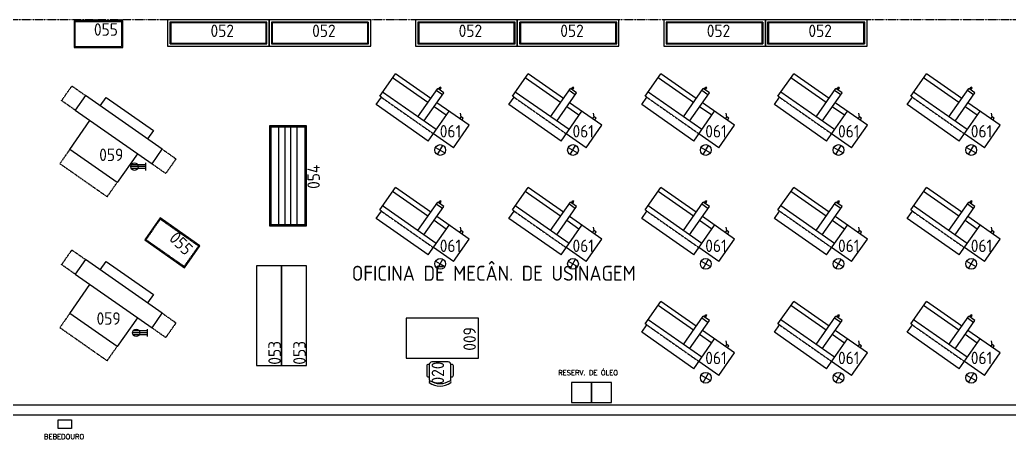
# Model space of a CAD drawing. Header units: millimetres. Extents: x 18768 to 1484868, y -11027 to 520152.
# Drawn here: x 198783 to 218641, y 408492 to 416914 of the extents above; entities that cross this region are included whole.
import ezdxf
from ezdxf.enums import TextEntityAlignment as Align

# ---------------------------------------------------------------- set-up
doc = ezdxf.new("R2010")
doc.units = ezdxf.units.MM
for name, pattern in [('DASHDOT2', [0.5, 0.25, -0.125, 0, -0.125]), ('DASHED', [0.75, 0.55, -0.2]), ('DIVIDE', [2.15, 1.5, -0.2, 0.05, -0.15, 0.05, -0.2]), ('HIDDEN2', [4.7625, 3.175, -1.5875])]:
    doc.linetypes.add(name, pattern=pattern)
for name, color, linetype in [('3-MAQUINAS', 5, 'Continuous'), ('8-TEXTO-DETALHES', 6, 'Continuous'), ('L018-SIMBOLO1', 3, 'Continuous'), ('L025-CONTORNO', 7, 'Continuous'), ('L025-IMAGIN', 1, 'DIVIDE'), ('L025-TEXTO', 7, 'Continuous'), ('L025-TRACEJ', 140, 'DASHED'), ('L035-ARRANJO-ADQUIRIR', 102, 'Continuous'), ('L035-ARRANJO-EXISTENTE', 180, 'Continuous'), ('L035-ARRANJO-REMANEJADO', 200, 'Continuous'), ('L035-TEXTO', 40, 'Continuous'), ('L1-ARRANJO', 5, 'Continuous'), ('L9-DASHDOT', 1, 'DASHDOT2'), ('PAREDES', 7, 'Continuous')]:
    doc.layers.add(name, color=color, linetype=linetype)
doc.styles.add('ISO-CP--25', font='isocp.shx', dxfattribs={"height": 250})
doc.styles.add('ISO-CP--35', font='isocp.shx', dxfattribs={"height": 350})
doc.styles.add('Itálico', font='italic.shx', dxfattribs={"height": 500})
doc.styles.add('ROMANS', font='romans', dxfattribs={"width": 0.8, "height": 300})

# ---------------------------------------------------------------- blocks, each defined once
blk = doc.blocks.new('BL_SENAI_id9320220810')
at = {"layer": 'L025-CONTORNO', "color": 0}
blk.add_lwpolyline([(-688, 238), (112, 238), (112, 1688), (-688, 1688)], close=True, dxfattribs=at)
at = {"layer": 'L025-TEXTO', "style": 'ISO-CP--25'}
blk.add_attdef('rmp_mt_codmaterial', (15, 15), '', height=40, dxfattribs=at)
at = {"layer": 'L025-TEXTO', "style": 'ISO-CP--25', "flags": 1}
for tag in ['rmp_mt_nomeunid', 'rmp_mt_potencia', 'rmp_mt_cod']:
    blk.add_attdef(tag, (15, 15), '', height=40, dxfattribs=at)
blk = doc.blocks.new('BL_SENAI_id9330820400')
at = {"layer": 'L1-ARRANJO', "color": 0}
for points in [[(-1485, 714), (-1485, 1424), (-325, 1424), (-325, 714)], [(-325, 354), (-325, 149), (-1485, 149), (-1485, 354)]]:
    blk.add_lwpolyline(points, dxfattribs=at)
blk.add_lwpolyline([(35, 714), (-1845, 714), (-1845, 354), (35, 354)], close=True, dxfattribs=at)
at = {"layer": 'L9-DASHDOT', "color": 0}
for points in [[(-325, 1424), (-325, 1769), (-1485, 1769), (-1485, 1424)], [(-1845, 354), (-2180, 354), (-2180, 714), (-1845, 714)], [(35, 714), (370, 714), (370, 354), (35, 354)]]:
    blk.add_lwpolyline(points, dxfattribs=at)
at = {"layer": 'L025-TEXTO', "style": 'ISO-CP--25'}
blk.add_attdef('rmp_mt_codmaterial', (15, 15), '', height=40, dxfattribs=at)
at = {"layer": 'L025-TEXTO', "style": 'ISO-CP--25', "flags": 1}
for tag in ['rmp_mt_nomeunid', 'rmp_mt_potencia', 'rmp_mt_cod']:
    blk.add_attdef(tag, (15, 15), '', height=40, dxfattribs=at)
blk = doc.blocks.new('BL_SENAI_id9320230800')
at = {"layer": 'L035-ARRANJO-EXISTENTE', "color": 0}
blk.add_lwpolyline([(-321, -160), (655, -160), (655, 376), (-321, 376)], close=True, dxfattribs=at)
at = {"layer": 'L035-ARRANJO-EXISTENTE', "color": 0, "linetype": 'HIDDEN2'}
blk.add_lwpolyline([(-303, -142), (637, -142), (637, 358), (-303, 358)], close=True, dxfattribs=at)
at = {"layer": 'L025-TEXTO', "style": 'ISO-CP--25'}
blk.add_attdef('rmp_mt_codmaterial', (15, 15), '', height=40, dxfattribs=at)
at = {"layer": 'L025-TEXTO', "style": 'ISO-CP--25', "flags": 1}
for tag in ['rmp_mt_nomeunid', 'rmp_mt_potencia', 'rmp_mt_cod']:
    blk.add_attdef(tag, (15, 15), '', height=40, dxfattribs=at)
blk = doc.blocks.new('BL_SENAI_id9320230770')
at = {"layer": 'L025-CONTORNO', "color": 0}
blk.add_lwpolyline([(-848, -169), (1192, -169), (1192, 361), (-848, 361)], close=True, dxfattribs=at)
at = {"layer": 'L025-CONTORNO', "color": 0, "linetype": 'HIDDEN2'}
for points in [[(-803, -124), (1147, -124), (1147, 316), (-803, 316)], [(-785, -106), (1129, -106), (1129, 298), (-785, 298)]]:
    blk.add_lwpolyline(points, close=True, dxfattribs=at)
at = {"layer": 'L025-TEXTO', "style": 'ISO-CP--25'}
blk.add_attdef('rmp_mt_codmaterial', (15, 15), '', height=40, dxfattribs=at)
at = {"layer": 'L025-TEXTO', "style": 'ISO-CP--25', "flags": 1}
for tag in ['rmp_mt_nomeunid', 'rmp_mt_potencia', 'rmp_mt_cod']:
    blk.add_attdef(tag, (15, 15), '', height=40, dxfattribs=at)
blk = doc.blocks.new('BL_SENAI_id9320231060')
at = {"layer": 'L025-CONTORNO', "color": 0}
blk.add_lwpolyline([(0, 0), (2000, 0), (2000, 500), (0, 500)], close=True, dxfattribs=at)
at = {"layer": 'L025-TEXTO', "style": 'Itálico'}
blk.add_attdef('rmp_mt_codmaterial', (15, 15), '', height=40, dxfattribs=at)
at = {"layer": 'L025-TEXTO', "style": 'Itálico', "flags": 1}
for tag in ['rmp_mt_nomeunid', 'rmp_mt_potencia', 'rmp_mt_cod']:
    blk.add_attdef(tag, (15, 15), '', height=40, dxfattribs=at)
blk = doc.blocks.new('BL_SENAI_id9320230760')
at = {"layer": 'L025-TEXTO', "color": 0, "linetype": 'Continuous'}
for p, q in [((1037, 948), (-973, 948)), ((-973, 948), (-973, 208)), ((1037, 208), (1037, 948)), ((-973, 765), (1037, 765)), ((-973, 633), (1037, 633)), ((-973, 523), (1037, 523)), ((-973, 391), (1037, 391)), ((-973, 208), (1037, 208))]:
    blk.add_line(p, q, dxfattribs=at)
at = {"layer": 'L025-TEXTO', "color": 0, "linetype": 'HIDDEN2'}
for p, q in [((1027, 938), (-963, 938)), ((-963, 938), (-963, 218)), ((1009, 920), (-945, 920)), ((-945, 920), (-945, 236)), ((1009, 208), (1009, 920)), ((1027, 208), (1027, 938)), ((-963, 218), (1037, 218)), ((-945, 236), (1037, 236))]:
    blk.add_line(p, q, dxfattribs=at)
at = {"layer": 'L025-TEXTO', "linetype": 'Continuous', "style": 'ISO-CP--25'}
blk.add_attdef('rmp_mt_codmaterial', (15, 15), '', height=40, dxfattribs=at)
at = {"layer": 'L025-TEXTO', "linetype": 'Continuous', "style": 'ISO-CP--25', "flags": 1}
for tag in ['rmp_mt_nomeunid', 'rmp_mt_potencia', 'rmp_mt_cod']:
    blk.add_attdef(tag, (15, 15), '', height=40, dxfattribs=at)
blk = doc.blocks.new('BL_SENAI_id9330820390')
at = {"layer": 'L018-SIMBOLO1', "color": 0}
for p, q in [((-1100, 698), (-948, 546)), ((-948, 698), (-1100, 546))]:
    blk.add_line(p, q, dxfattribs=at)
blk.add_circle((-1024, 622), 108, dxfattribs=at)
at = {"layer": 'L025-TRACEJ', "color": 0}
blk.add_line((309, 1482), (-672, 668), dxfattribs=at)
at = {"layer": 'L035-ARRANJO-REMANEJADO', "color": 0}
for p, q in [((-787, 806), (194, 1621)), ((194, 1621), (309, 1482)), ((-608, 591), (404, 1431)), ((309, 1482), (340, 1508)), ((340, 1508), (691, 1085)), ((-38, 609), (627, 1162)), ((26, 532), (691, 1085)), ((-787, 806), (-321, 245)), ((-262, 878), (182, 344)), ((-1049, 355), (-672, 668)), ((-377, 783), (67, 248)), ((-698, -68), (-90, 436)), ((-384, 322), (-154, 513)), ((-1049, 355), (-698, -68)), ((35, 286), (150, 382)), ((67, 248), (182, 344)), ((144, 312), (176, 273)), ((163, 328), (195, 289)), ((176, 273), (195, 289)), ((-561, 45), (-529, 7)), ((-529, 7), (-491, 38)), ((-523, 77), (-491, 38)), ((-491, 38), (-420, 32))]:
    blk.add_line(p, q, dxfattribs=at)
at = {"layer": 'L025-TEXTO', "style": 'ISO-CP--25'}
blk.add_attdef('rmp_mt_codmaterial', (15, 15), '', height=40, dxfattribs=at)
at = {"layer": 'L025-TEXTO', "style": 'ISO-CP--25', "flags": 1}
for tag in ['rmp_mt_nomeunid', 'rmp_mt_potencia', 'rmp_mt_cod']:
    blk.add_attdef(tag, (15, 15), '', height=40, dxfattribs=at)
blk = doc.blocks.new('BL_SENAI_id9320210400')
at = {"layer": 'L035-ARRANJO-ADQUIRIR', "color": 0}
for points in [[(-690, 550, -0.290756), (-310, 550, 0.829608), (-284, 579, 0.333333), (-716, 579, 0.829608), (-690, 550)], [(-717, 464), (-737, 464, 0.414214), (-767, 434), (-767, 244, 0.414214), (-737, 214), (-717, 214)], [(-710, 550, 0.129448), (-717, 523), (-717, 219, 0.414214), (-663, 164), (-338, 164, 0.414214), (-284, 219), (-284, 525, 0.120944), (-290, 550)], [(-284, 214), (-264, 214, 0.414214), (-234, 244), (-234, 434, 0.414214), (-264, 464), (-284, 464)]]:
    blk.add_lwpolyline(points, format="xyb", dxfattribs=at)
at = {"layer": 'L025-TEXTO', "style": 'ISO-CP--25'}
blk.add_attdef('rmp_mt_codmaterial', (15, 15), '', height=40, dxfattribs=at)
at = {"layer": 'L025-TEXTO', "style": 'ISO-CP--25', "flags": 1}
for tag in ['rmp_mt_nomeunid', 'rmp_mt_potencia', 'rmp_mt_cod']:
    blk.add_attdef(tag, (15, 15), '', height=40, dxfattribs=at)

msp = doc.modelspace()

# ---------------------------------------------------------------- linework, layer by layer
at = {"layer": '3-MAQUINAS'}
for p, q in [((209858.688, 409632.053), (209858.688, 409232.053)), ((210258.688, 409632.053), (209858.688, 409632.053)), ((210258.688, 409232.053), (210258.688, 409632.053)), ((210258.688, 409632.053), (210258.688, 409232.053)), ((210658.688, 409632.053), (210258.688, 409632.053)), ((210658.688, 409232.053), (210658.688, 409632.053)), ((209858.688, 409232.053), (210258.688, 409232.053)), ((210258.688, 409232.053), (210658.688, 409232.053))]:
    msp.add_line(p, q, dxfattribs=at)
at = {"layer": 'DEFPOINTS'}
msp.add_line((199553.635, 408879.999), (199823.635, 408879.999), dxfattribs=at)
at = {"layer": 'L018-SIMBOLO1'}
for p, q in [((201310.72, 413965.401), (201010.72, 413965.401)), ((201310.72, 414002.901), (201020.768, 414002.901)), ((201310.72, 413927.901), (201020.768, 413927.901)), ((201310.72, 413890.401), (201310.72, 414040.401)), ((201344.288, 410553.119), (201344.288, 410703.119)), ((201344.288, 410628.119), (201044.288, 410628.119)), ((201344.288, 410665.619), (201054.336, 410665.619)), ((201344.288, 410590.619), (201054.336, 410590.619))]:
    msp.add_line(p, q, dxfattribs=at)
for centre in [(201085.72, 413965.401), (201119.288, 410628.119)]:
    msp.add_circle(centre, 75, dxfattribs=at)
at = {"layer": 'L025-IMAGIN'}
msp.add_line((221923.279, 416913.687), (187253.279, 416913.687), dxfattribs=at)
at = {"layer": 'PAREDES'}
for p, q in [((222553.279, 409173.687), (187063.279, 409173.687)), ((222573.279, 409173.687), (187083.279, 409173.687)), ((222553.279, 408973.687), (187063.279, 408973.687)), ((222553.279, 408973.687), (187063.279, 408973.687)), ((222553.279, 408973.687), (187063.279, 408973.687)), ((222573.279, 408973.687), (187253.279, 408973.687)), ((199553.635, 408709.999), (199553.635, 408879.999)), ((199823.635, 408709.999), (199553.635, 408709.999)), ((199823.635, 408879.999), (199823.635, 408709.999))]:
    msp.add_line(p, q, dxfattribs=at)

# ---------------------------------------------------------------- block references
at = {"layer": 'L035-ARRANJO-ADQUIRIR'}
ref = msp.add_blockref('BL_SENAI_id9320230800', (200526.746, 416733.474), dxfattribs=dict(at, rotation=179.9999999999999))
ref.add_attrib('rmp_mt_codmaterial', '055', dxfattribs={"layer": 'L025-TEXTO', "height": 250, "style": 'ISO-CP--25'}).set_placement((200511.746, 416718.474), align=Align.MIDDLE)
ref = msp.add_blockref('BL_SENAI_id9320230770', (202595.933, 416552.597), dxfattribs=at)
ref.add_attrib('rmp_mt_codmaterial', '052', (202610.933, 416567.597), dxfattribs={"layer": 'L025-TEXTO', "height": 250, "style": 'ISO-CP--25'})
ref = msp.add_blockref('BL_SENAI_id9320230770', (204635.933, 416552.597), dxfattribs=at)
ref.add_attrib('rmp_mt_codmaterial', '052', (204650.933, 416567.597), dxfattribs={"layer": 'L025-TEXTO', "height": 250, "style": 'ISO-CP--25'})
ref = msp.add_blockref('BL_SENAI_id9320230770', (207575.933, 416552.597), dxfattribs=at)
ref.add_attrib('rmp_mt_codmaterial', '052', (207590.933, 416567.597), dxfattribs={"layer": 'L025-TEXTO', "height": 250, "style": 'ISO-CP--25'})
ref = msp.add_blockref('BL_SENAI_id9320230770', (209615.933, 416552.597), dxfattribs=at)
ref.add_attrib('rmp_mt_codmaterial', '052', (209630.933, 416567.597), dxfattribs={"layer": 'L025-TEXTO', "height": 250, "style": 'ISO-CP--25'})
ref = msp.add_blockref('BL_SENAI_id9320230770', (212555.933, 416552.597), dxfattribs=at)
ref.add_attrib('rmp_mt_codmaterial', '052', (212570.933, 416567.597), dxfattribs={"layer": 'L025-TEXTO', "height": 250, "style": 'ISO-CP--25'})
ref = msp.add_blockref('BL_SENAI_id9320230770', (214595.933, 416552.597), dxfattribs=at)
ref.add_attrib('rmp_mt_codmaterial', '052', (214610.933, 416567.597), dxfattribs={"layer": 'L025-TEXTO', "height": 250, "style": 'ISO-CP--25'})
ref = msp.add_blockref('BL_SENAI_id9330820390', (207550.829, 415450.701), dxfattribs=dict(at, rotation=105.2994058653653))
ref.add_attrib('rmp_mt_codmaterial', '061', dxfattribs={"layer": 'L025-TEXTO', "height": 250, "style": 'ISO-CP--25'}).set_placement((207426.282, 414550.241), align=Align.CENTER)
ref = msp.add_blockref('BL_SENAI_id9330820390', (210215.343, 415450.701), dxfattribs=dict(at, rotation=105.2994058653653))
ref.add_attrib('rmp_mt_codmaterial', '061', dxfattribs={"layer": 'L025-TEXTO', "height": 250, "style": 'ISO-CP--25'}).set_placement((210090.796, 414550.241), align=Align.CENTER)
ref = msp.add_blockref('BL_SENAI_id9330820390', (212879.858, 415450.701), dxfattribs=dict(at, rotation=105.2994058653653))
ref.add_attrib('rmp_mt_codmaterial', '061', dxfattribs={"layer": 'L025-TEXTO', "height": 250, "style": 'ISO-CP--25'}).set_placement((212755.311, 414550.241), align=Align.CENTER)
ref = msp.add_blockref('BL_SENAI_id9330820390', (215544.372, 415450.701), dxfattribs=dict(at, rotation=105.2994058653653))
ref.add_attrib('rmp_mt_codmaterial', '061', dxfattribs={"layer": 'L025-TEXTO', "height": 250, "style": 'ISO-CP--25'}).set_placement((215419.825, 414550.241), align=Align.CENTER)
ref = msp.add_blockref('BL_SENAI_id9330820390', (218208.886, 415450.701), dxfattribs=dict(at, rotation=105.2994058653653))
ref.add_attrib('rmp_mt_codmaterial', '061', dxfattribs={"layer": 'L025-TEXTO', "height": 250, "style": 'ISO-CP--25'}).set_placement((218084.339, 414550.241), align=Align.CENTER)
ref = msp.add_blockref('BL_SENAI_id9330820400', (200335.184, 415661.831), dxfattribs=dict(at, rotation=145))
ref.add_attrib('rmp_mt_codmaterial', '059', dxfattribs={"layer": 'L025-TEXTO', "height": 250, "style": 'ISO-CP--25'}).set_placement((200618.305, 414078.339), align=Align.CENTER)
ref = msp.add_blockref('BL_SENAI_id9320230760', (204743.939, 413746.44), dxfattribs=dict(at, rotation=90))
ref.add_attrib('rmp_mt_codmaterial', '054', dxfattribs={"layer": 'L025-TEXTO', "linetype": 'Continuous', "height": 250, "rotation": 90, "style": 'ISO-CP--25'}).set_placement((204805.051, 413761.44), align=Align.CENTER)
ref = msp.add_blockref('BL_SENAI_id9330820390', (207550.829, 413164.862), dxfattribs=dict(at, rotation=105.2994058653653))
ref.add_attrib('rmp_mt_codmaterial', '061', dxfattribs={"layer": 'L025-TEXTO', "height": 250, "style": 'ISO-CP--25'}).set_placement((207426.282, 412251.005), align=Align.CENTER)
ref = msp.add_blockref('BL_SENAI_id9330820390', (210215.343, 413164.862), dxfattribs=dict(at, rotation=105.2994058653653))
ref.add_attrib('rmp_mt_codmaterial', '061', dxfattribs={"layer": 'L025-TEXTO', "height": 250, "style": 'ISO-CP--25'}).set_placement((210090.796, 412251.005), align=Align.CENTER)
ref = msp.add_blockref('BL_SENAI_id9330820390', (212879.858, 413164.862), dxfattribs=dict(at, rotation=105.2994058653653))
ref.add_attrib('rmp_mt_codmaterial', '061', dxfattribs={"layer": 'L025-TEXTO', "height": 250, "style": 'ISO-CP--25'}).set_placement((212755.311, 412251.005), align=Align.CENTER)
ref = msp.add_blockref('BL_SENAI_id9330820390', (215544.372, 413164.862), dxfattribs=dict(at, rotation=105.2994058653653))
ref.add_attrib('rmp_mt_codmaterial', '061', dxfattribs={"layer": 'L025-TEXTO', "height": 250, "style": 'ISO-CP--25'}).set_placement((215419.825, 412251.005), align=Align.CENTER)
ref = msp.add_blockref('BL_SENAI_id9330820390', (218208.886, 413164.862), dxfattribs=dict(at, rotation=105.2994058653653))
ref.add_attrib('rmp_mt_codmaterial', '061', dxfattribs={"layer": 'L025-TEXTO', "height": 250, "style": 'ISO-CP--25'}).set_placement((218084.339, 412251.005), align=Align.CENTER)
ref = msp.add_blockref('BL_SENAI_id9320230800', (202041.657, 412427.995), dxfattribs=dict(at, rotation=145))
ref.add_attrib('rmp_mt_codmaterial', '055', dxfattribs={"layer": 'L025-TEXTO', "height": 250, "rotation": 315, "style": 'ISO-CP--25'}).set_placement((202020.766, 412424.312), align=Align.MIDDLE)
ref = msp.add_blockref('BL_SENAI_id9330820400', (200335.184, 412369.238), dxfattribs=dict(at, rotation=145))
ref.add_attrib('rmp_mt_codmaterial', '059', dxfattribs={"layer": 'L025-TEXTO', "height": 250, "style": 'ISO-CP--25'}).set_placement((200565.45, 410790.54), align=Align.CENTER)
ref = msp.add_blockref('BL_SENAI_id9320231060', (204036.194, 409973.687), dxfattribs=dict(at, rotation=90))
ref.add_attrib('rmp_mt_codmaterial', '053', (204021.194, 409988.687), dxfattribs={"layer": 'L025-TEXTO', "height": 250, "rotation": 90, "style": 'ISO-CP--25'})
ref = msp.add_blockref('BL_SENAI_id9320231060', (204536.194, 409973.687), dxfattribs=dict(at, rotation=90))
ref.add_attrib('rmp_mt_codmaterial', '053', (204521.194, 409988.687), dxfattribs={"layer": 'L025-TEXTO', "height": 250, "rotation": 90, "style": 'ISO-CP--25'})
ref = msp.add_blockref('BL_SENAI_id9330820390', (212879.858, 410879.022), dxfattribs=dict(at, rotation=105.2994058653653))
ref.add_attrib('rmp_mt_codmaterial', '061', dxfattribs={"layer": 'L025-TEXTO', "height": 250, "style": 'ISO-CP--25'}).set_placement((212755.311, 409999.348), align=Align.CENTER)
ref = msp.add_blockref('BL_SENAI_id9330820390', (215544.372, 410879.022), dxfattribs=dict(at, rotation=105.2994058653653))
ref.add_attrib('rmp_mt_codmaterial', '061', dxfattribs={"layer": 'L025-TEXTO', "height": 250, "style": 'ISO-CP--25'}).set_placement((215419.825, 409999.348), align=Align.CENTER)
ref = msp.add_blockref('BL_SENAI_id9330820390', (218208.886, 410879.022), dxfattribs=dict(at, rotation=105.2994058653653))
ref.add_attrib('rmp_mt_codmaterial', '061', dxfattribs={"layer": 'L025-TEXTO', "height": 250, "style": 'ISO-CP--25'}).set_placement((218084.339, 409999.348), align=Align.CENTER)
ref = msp.add_blockref('BL_SENAI_id9320220810', (208225.768, 410809.26), dxfattribs=dict(at, rotation=90))
ref.add_attrib('rmp_mt_codmaterial', '009', dxfattribs={"layer": 'L025-TEXTO', "height": 250, "rotation": 90, "style": 'ISO-CP--25'}).set_placement((207936.329, 410505.838), align=Align.CENTER)
ref = msp.add_blockref('BL_SENAI_id9320210400', (206717.552, 410209.286), dxfattribs=dict(at, rotation=180))
ref.add_attrib('rmp_mt_codmaterial', '020', dxfattribs={"layer": 'L025-TEXTO', "height": 250, "rotation": 90, "style": 'ISO-CP--25'}).set_placement((207172.982, 409821.724), align=Align.MIDDLE)

# ---------------------------------------------------------------- texts
at = {"layer": '8-TEXTO-DETALHES', "linetype": 'Continuous', "style": 'ROMANS'}
msp.add_text('RESERV. DE ÓLEO', height=100, dxfattribs=at).set_placement((209588.519, 409777.763))
at = {"layer": '8-TEXTO-DETALHES', "style": 'ROMANS'}
msp.add_text('BEBEDOURO', height=100, dxfattribs=at).set_placement((199269.359, 408492.348))
at = {"layer": 'L035-TEXTO', "insert": (208295.19, 412474.445), "char_height": 300, "width": 8756.13, "attachment_point": 2, "style": 'ISO-CP--35'}
msp.add_mtext('\\POFICINA DE MECÂN. DE USINAGEM', dxfattribs=at)

doc.saveas('drawing.dxf')
